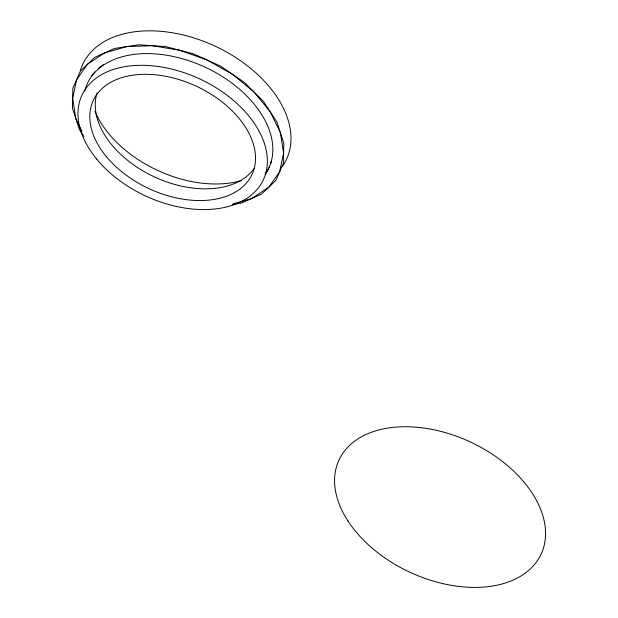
<?xml version="1.0" encoding="UTF-8"?>
<svg xmlns="http://www.w3.org/2000/svg" width="618" height="618" viewBox="0 0 618 618"><rect width="100%" height="100%" fill="white"/><g stroke="black" fill="none" stroke-linecap="round" stroke-linejoin="round"><path stroke-width="0.93" d="M233.241 203.793L251.642 198.54L268.722 187.269L279.622 171.812L283.6 153.21L280.402 132.731L270.228 111.781L253.774 91.781L232.167 74.09L206.883 59.923L179.637 50.236L152.283 45.701L126.698 46.613L104.612 52.916L87.54 64.187L76.64 79.645L72.654 98.247L75.859 118.726L81.962 131.294M232.36 204.419L241.684 203.005L261.607 194.067L275.837 180.471L283.407 163.144L283.801 143.268L276.995 122.194L263.453 101.367L244.095 82.194L220.247 65.987L193.519 53.859L165.748 46.62L138.818 44.774L114.569 48.451L94.654 57.389L80.425 70.985L72.854 88.312L72.46 108.189L79.266 129.262L83.948 136.47M84.62 91.503A100.085 64.473 25 0 1 204.604 66.945A100.085 64.473 25 0 1 265.107 174.461M80.27 70.746A112.43 72.422 25 0 1 216.254 46.713A112.43 72.422 25 0 1 282.302 166.597M241.182 180.649A100.085 64.473 25 0 1 94.963 111.418M91.557 76.13A100.085 64.473 25 0 1 94.94 71.912M98.223 68.652A100.085 64.473 25 0 1 103.43 64.558M271.016 162.712A100.085 64.473 25 0 0 271.572 160.912A99.761 64.257 25 0 1 270.638 163.561M269.664 166.234A100.085 64.473 25 0 1 265.508 173.596M254.237 168.374A87.578 56.408 25 0 1 152.955 176.223A87.578 56.408 25 0 1 97.08 93.001M347.973 521.02A111.472 71.796 25 0 0 530.661 568.614A111.472 71.796 25 0 0 441.576 431.58A111.472 71.796 25 0 0 347.973 521.02M96.709 159.127A100.085 64.473 25 0 0 259.645 186.172A100.085 64.473 25 0 0 161.646 67.014A100.085 64.473 25 0 0 96.709 159.127M106.203 156.416A87.578 56.408 25 0 0 248.776 180.077A87.578 56.408 25 0 0 163.028 75.821A87.578 56.408 25 0 0 106.203 156.416"/></g></svg>
